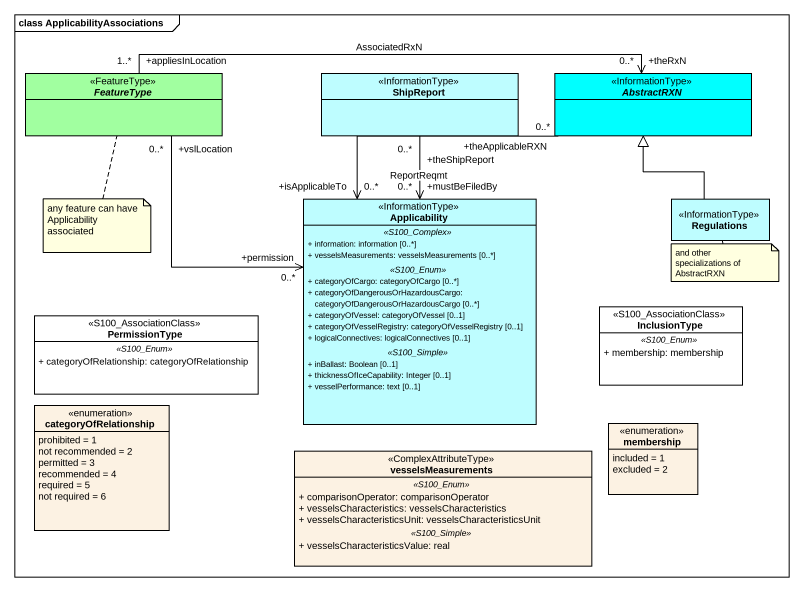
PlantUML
@startuml
mainframe class ApplicabilityAssociations
hide circle
hide empty members
skinparam classAttributeIconSize 0
abstract class FeatureType <<FeatureType>> #A1FFA0
class ShipReport <<InformationType>> #BEFDFF
abstract class AbstractRXN <<InformationType>> #00FFFF
class Applicability <<InformationType>> #BEFDFF {
  .. <<S100_Complex>> ..
  + information: information [0..*]
  + vesselsMeasurements: vesselsMeasurements [0..*]
  .. <<S100_Enum>> ..
  + categoryOfCargo: categoryOfCargo [0..*]
  + categoryOfDangerousOrHazardousCargo: categoryOfDangerousOrHazardousCargo [0..*]
  + categoryOfVessel: categoryOfVessel [0..1]
  + categoryOfVesselRegistry: categoryOfVesselRegistry [0..1]
  + logicalConnectives: logicalConnectives [0..1]
  .. <<S100_Simple>> ..
  + inBallast: Boolean [0..1]
  + thicknessOfIceCapability: Integer [0..1]
  + vesselPerformance: text [0..1]
}
class Regulations <<InformationType>> #BEFDFF
class PermissionType <<S100_AssociationClass>> #FFFFFF {
  .. <<S100_Enum>> ..
  + categoryOfRelationship: categoryOfRelationship
}
class InclusionType <<S100_AssociationClass>> #FFFFFF {
  .. <<S100_Enum>> ..
  + membership: membership
}
enum categoryOfRelationship #FCF2E3 {
  prohibited = 1
  not recommended = 2
  permitted = 3
  recommended = 4
  required = 5
  not required = 6
}
class vesselsMeasurements <<ComplexAttributeType>> #FCF2E3 {
  .. <<S100_Enum>> ..
  + comparisonOperator: comparisonOperator
  + vesselsCharacteristics: vesselsCharacteristics
  + vesselsCharacteristicsUnit: vesselsCharacteristicsUnit
  .. <<S100_Simple>> ..
  + vesselsCharacteristicsValue: real
}
enum membership #FCF2E3 {
  included = 1
  excluded = 2
}
FeatureType "+appliesInLocation\n1..*" -right-> "+theRxN\n0..*" AbstractRXN : AssociatedRxN
FeatureType "+vslLocation\n0..*" --> "+permission\n0..*" Applicability
ShipReport "+theShipReport\n0..*" --> "+mustBeFiledBy\n0..*" Applicability : ReportReqmt
AbstractRXN "+theApplicableRXN\n0..*" --> "+isApplicableTo\n0..*" Applicability
Regulations -up-|> AbstractRXN
note bottom of FeatureType : any feature can have Applicability associated
note bottom of Regulations : and other specializations of AbstractRXN
@enduml
